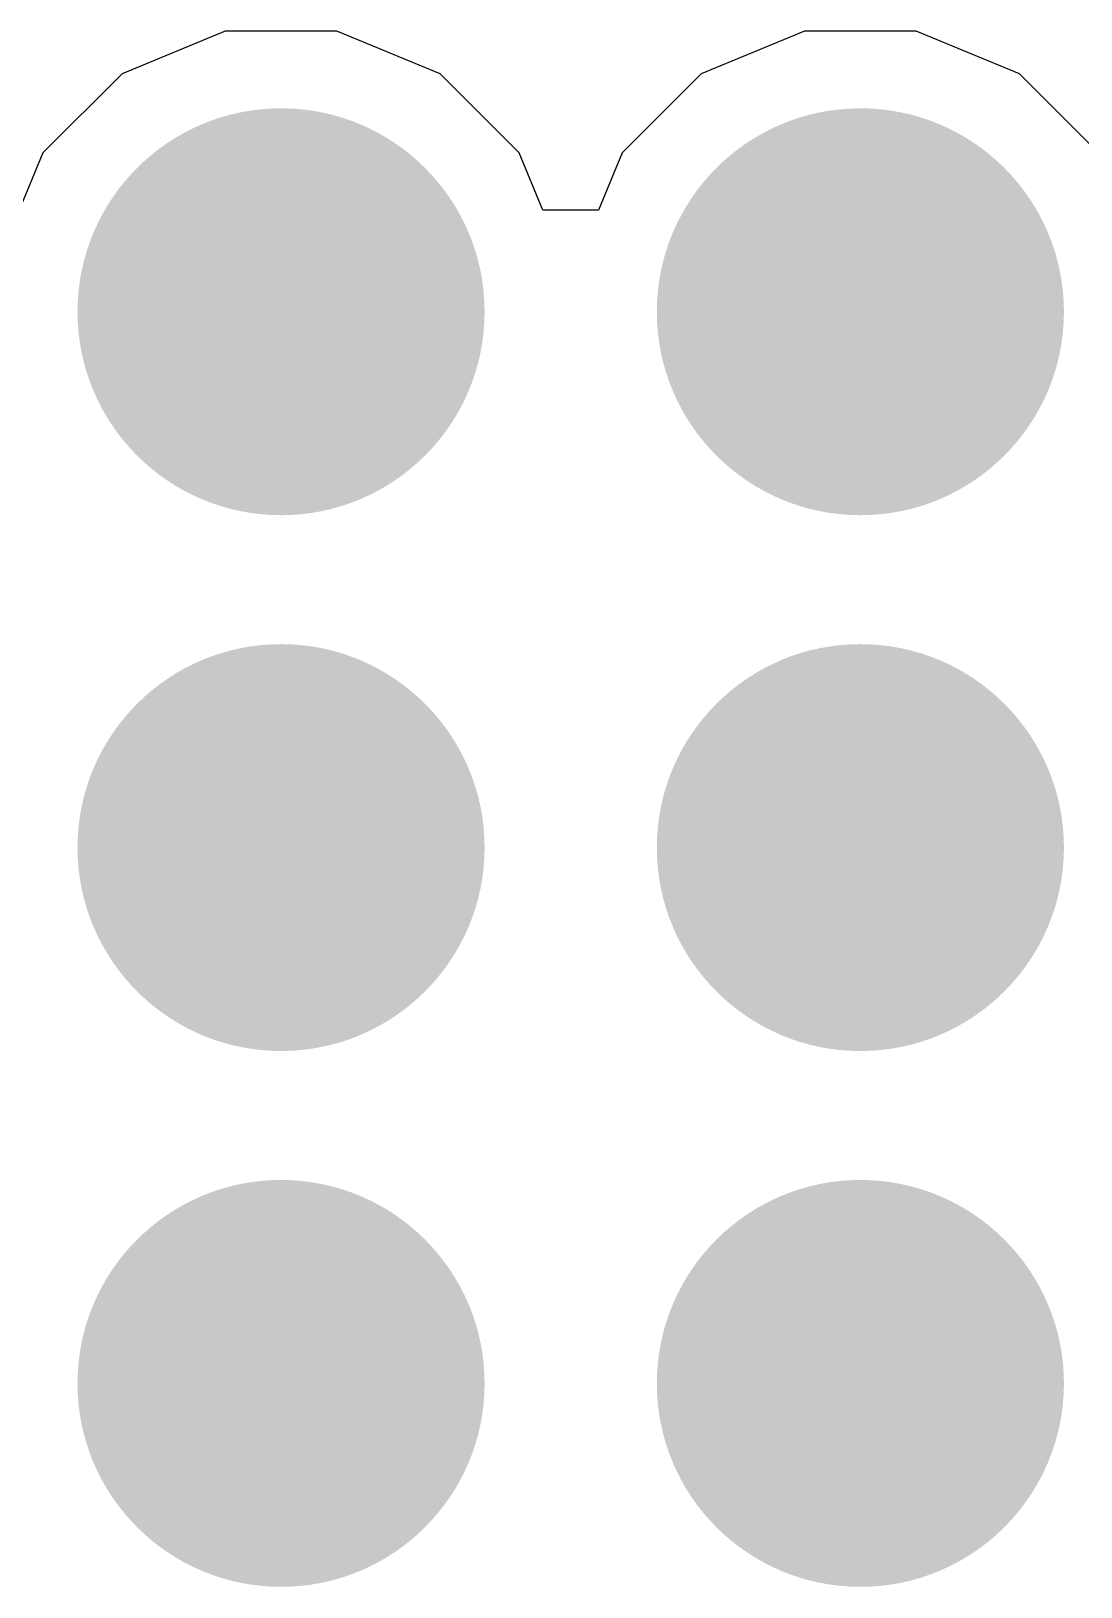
# Model space of a CAD drawing. Header units: inches. Extents: x -5 to 5328, y -4 to 5281.
# Drawn here: x 127.455 to 129.526, y 100.353 to 103.424 of the extents above; entities that cross this region are included whole.
import ezdxf

# ---------------------------------------------------------------- set-up
doc = ezdxf.new("R2010")
doc.units = ezdxf.units.IN
for name, color, linetype in [('Bottom Layer', 5, 'Continuous'), ('Bottom Solder', 6, 'Continuous'), ('Drill Drawing', 1, 'Continuous'), ('Layer 1', 16, 'Continuous'), ('Layer 2', 76, 'Continuous'), ('Top Layer', 1, 'Continuous'), ('Top Solder', 216, 'Continuous'), ('Via Holes', 16, 'Continuous')]:
    doc.layers.add(name, color=color, linetype=linetype)

msp = doc.modelspace()

# ---------------------------------------------------------------- hatches: boundary and pattern name
at = {"layer": 'Bottom Layer'}
h = msp.add_hatch(color=5, dxfattribs=at)
edge = h.paths.add_edge_path()
edge.add_arc((127.9482, 102.8697), 0.3, 0, 360)
h = msp.add_hatch(color=5, dxfattribs=at)
edge = h.paths.add_edge_path()
edge.add_arc((129.0912, 102.8697), 0.3, 0, 360)
h = msp.add_hatch(color=5, dxfattribs=at)
edge = h.paths.add_edge_path()
edge.add_arc((127.9482, 101.812), 0.3, 0, 360)
h = msp.add_hatch(color=5, dxfattribs=at)
edge = h.paths.add_edge_path()
edge.add_arc((129.0912, 101.812), 0.3, 0, 360)
h = msp.add_hatch(color=5, dxfattribs=at)
edge = h.paths.add_edge_path()
edge.add_arc((127.9482, 100.7543), 0.3, 0, 360)
h = msp.add_hatch(color=5, dxfattribs=at)
edge = h.paths.add_edge_path()
edge.add_arc((129.0912, 100.7543), 0.3, 0, 360)
at = {"layer": 'Bottom Solder'}
h = msp.add_hatch(color=6, dxfattribs=at)
edge = h.paths.add_edge_path()
edge.add_arc((127.9482, 102.8697), 0.4016, 0, 360)
h = msp.add_hatch(color=6, dxfattribs=at)
edge = h.paths.add_edge_path()
edge.add_arc((129.0912, 102.8697), 0.4016, 0, 360)
h = msp.add_hatch(color=6, dxfattribs=at)
edge = h.paths.add_edge_path()
edge.add_arc((127.9482, 101.812), 0.4016, 0, 360)
h = msp.add_hatch(color=6, dxfattribs=at)
edge = h.paths.add_edge_path()
edge.add_arc((129.0912, 101.812), 0.4016, 0, 360)
h = msp.add_hatch(color=6, dxfattribs=at)
edge = h.paths.add_edge_path()
edge.add_arc((127.9482, 100.7543), 0.4016, 0, 360)
h = msp.add_hatch(color=6, dxfattribs=at)
edge = h.paths.add_edge_path()
edge.add_arc((129.0912, 100.7543), 0.4016, 0, 360)
at = {"layer": 'Layer 1'}
h = msp.add_hatch(color=16, dxfattribs=at)
edge = h.paths.add_edge_path()
edge.add_arc((127.9482, 102.8697), 0.3, 0, 360)
h = msp.add_hatch(color=16, dxfattribs=at)
edge = h.paths.add_edge_path()
edge.add_arc((129.0912, 102.8697), 0.3, 0, 360)
h = msp.add_hatch(color=16, dxfattribs=at)
edge = h.paths.add_edge_path()
edge.add_arc((127.9482, 101.812), 0.3, 0, 360)
h = msp.add_hatch(color=16, dxfattribs=at)
edge = h.paths.add_edge_path()
edge.add_arc((129.0912, 101.812), 0.3, 0, 360)
h = msp.add_hatch(color=16, dxfattribs=at)
edge = h.paths.add_edge_path()
edge.add_arc((127.9482, 100.7543), 0.3, 0, 360)
h = msp.add_hatch(color=16, dxfattribs=at)
edge = h.paths.add_edge_path()
edge.add_arc((129.0912, 100.7543), 0.3, 0, 360)
at = {"layer": 'Layer 2'}
h = msp.add_hatch(color=76, dxfattribs=at)
edge = h.paths.add_edge_path()
edge.add_arc((127.9482, 102.8697), 0.3, 0, 360)
h = msp.add_hatch(color=76, dxfattribs=at)
edge = h.paths.add_edge_path()
edge.add_arc((129.0912, 102.8697), 0.3, 0, 360)
h = msp.add_hatch(color=76, dxfattribs=at)
edge = h.paths.add_edge_path()
edge.add_arc((127.9482, 101.812), 0.3, 0, 360)
h = msp.add_hatch(color=76, dxfattribs=at)
edge = h.paths.add_edge_path()
edge.add_arc((129.0912, 101.812), 0.3, 0, 360)
h = msp.add_hatch(color=76, dxfattribs=at)
edge = h.paths.add_edge_path()
edge.add_arc((127.9482, 100.7543), 0.3, 0, 360)
h = msp.add_hatch(color=76, dxfattribs=at)
edge = h.paths.add_edge_path()
edge.add_arc((129.0912, 100.7543), 0.3, 0, 360)
at = {"layer": 'Top Layer'}
h = msp.add_hatch(color=1, dxfattribs=at)
edge = h.paths.add_edge_path()
edge.add_arc((127.9482, 102.8697), 0.3, 0, 360)
h = msp.add_hatch(color=1, dxfattribs=at)
edge = h.paths.add_edge_path()
edge.add_arc((129.0912, 102.8697), 0.3, 0, 360)
h = msp.add_hatch(color=1, dxfattribs=at)
edge = h.paths.add_edge_path()
edge.add_arc((127.9482, 101.812), 0.3, 0, 360)
h = msp.add_hatch(color=1, dxfattribs=at)
edge = h.paths.add_edge_path()
edge.add_arc((129.0912, 101.812), 0.3, 0, 360)
h = msp.add_hatch(color=1, dxfattribs=at)
edge = h.paths.add_edge_path()
edge.add_arc((127.9482, 100.7543), 0.3, 0, 360)
h = msp.add_hatch(color=1, dxfattribs=at)
edge = h.paths.add_edge_path()
edge.add_arc((129.0912, 100.7543), 0.3, 0, 360)
at = {"layer": 'Top Solder'}
h = msp.add_hatch(color=216, dxfattribs=at)
edge = h.paths.add_edge_path()
edge.add_arc((127.9482, 102.8697), 0.4016, 0, 360)
h = msp.add_hatch(color=216, dxfattribs=at)
edge = h.paths.add_edge_path()
edge.add_arc((129.0912, 102.8697), 0.4016, 0, 360)
h = msp.add_hatch(color=216, dxfattribs=at)
edge = h.paths.add_edge_path()
edge.add_arc((127.9482, 101.812), 0.4016, 0, 360)
h = msp.add_hatch(color=216, dxfattribs=at)
edge = h.paths.add_edge_path()
edge.add_arc((129.0912, 101.812), 0.4016, 0, 360)
h = msp.add_hatch(color=216, dxfattribs=at)
edge = h.paths.add_edge_path()
edge.add_arc((127.9482, 100.7543), 0.4016, 0, 360)
h = msp.add_hatch(color=216, dxfattribs=at)
edge = h.paths.add_edge_path()
edge.add_arc((129.0912, 100.7543), 0.4016, 0, 360)
at = {"layer": 'Via Holes'}
h = msp.add_hatch(color=7, dxfattribs=at)
edge = h.paths.add_edge_path()
edge.add_arc((127.9482, 102.8697), 0.15, 0, 360)
h = msp.add_hatch(color=7, dxfattribs=at)
edge = h.paths.add_edge_path()
edge.add_arc((129.0912, 102.8697), 0.15, 0, 360)
h = msp.add_hatch(color=7, dxfattribs=at)
edge = h.paths.add_edge_path()
edge.add_arc((127.9482, 101.812), 0.15, 0, 360)
h = msp.add_hatch(color=7, dxfattribs=at)
edge = h.paths.add_edge_path()
edge.add_arc((129.0912, 101.812), 0.15, 0, 360)
h = msp.add_hatch(color=7, dxfattribs=at)
edge = h.paths.add_edge_path()
edge.add_arc((127.9482, 100.7543), 0.15, 0, 360)
h = msp.add_hatch(color=7, dxfattribs=at)
edge = h.paths.add_edge_path()
edge.add_arc((129.0912, 100.7543), 0.15, 0, 360)

# ---------------------------------------------------------------- linework, layer by layer
at = {"layer": 'Bottom Layer'}
for p, q in [((127.838, 103.4237), (127.6344, 103.3394)), ((128.0584, 103.4237), (127.838, 103.4237)), ((128.262, 103.3394), (128.0584, 103.4237)), ((128.981, 103.4237), (128.7774, 103.3394)), ((129.2014, 103.4237), (128.981, 103.4237)), ((129.405, 103.3394), (129.2014, 103.4237)), ((127.6344, 103.3394), (127.4785, 103.1835)), ((128.4178, 103.1835), (128.262, 103.3394)), ((128.7774, 103.3394), (128.6215, 103.1835)), ((129.5608, 103.1835), (129.405, 103.3394)), ((127.4785, 103.1835), (127.4317, 103.0704)), ((128.4647, 103.0704), (128.4178, 103.1835)), ((128.6215, 103.1835), (128.5747, 103.0704)), ((128.5747, 103.0704), (128.4647, 103.0704))]:
    msp.add_line(p, q, dxfattribs=at)
at = {"layer": 'Drill Drawing'}
for points in [[(127.8212, 102.9967, 0.0508, 0.0508, 0), (127.9482, 103.1237, 0.0508, 0.0508, 0)], [(127.9482, 103.1237, 0.0508, 0.0508, 0), (128.0752, 102.9967, 0.0508, 0.0508, 0)], [(128.9642, 102.9967, 0.0508, 0.0508, 0), (129.0912, 103.1237, 0.0508, 0.0508, 0)], [(129.0912, 103.1237, 0.0508, 0.0508, 0), (129.2182, 102.9967, 0.0508, 0.0508, 0)], [(127.872, 102.9459, 0.0508, 0.0508, 0), (127.9482, 103.0221, 0.0508, 0.0508, 0)], [(127.9482, 103.0221, 0.0508, 0.0508, 0), (128.0244, 102.9459, 0.0508, 0.0508, 0)], [(129.015, 102.9459, 0.0508, 0.0508, 0), (129.0912, 103.0221, 0.0508, 0.0508, 0)], [(129.0912, 103.0221, 0.0508, 0.0508, 0), (129.1674, 102.9459, 0.0508, 0.0508, 0)], [(127.6942, 102.9967, 0.0508, 0.0508, 0), (127.8212, 102.8697, 0.0508, 0.0508, 0)], [(127.6942, 102.9967, 0.0508, 0.0508, 0), (127.8212, 102.9967, 0.0508, 0.0508, 0)], [(128.0752, 102.9967, 0.0508, 0.0508, 0), (128.2022, 102.9967, 0.0508, 0.0508, 0)], [(128.0752, 102.8697, 0.0508, 0.0508, 0), (128.2022, 102.9967, 0.0508, 0.0508, 0)], [(128.8372, 102.9967, 0.0508, 0.0508, 0), (128.9642, 102.8697, 0.0508, 0.0508, 0)], [(128.8372, 102.9967, 0.0508, 0.0508, 0), (128.9642, 102.9967, 0.0508, 0.0508, 0)], [(129.2182, 102.9967, 0.0508, 0.0508, 0), (129.3452, 102.9967, 0.0508, 0.0508, 0)], [(129.2182, 102.8697, 0.0508, 0.0508, 0), (129.3452, 102.9967, 0.0508, 0.0508, 0)], [(127.7958, 102.9459, 0.0508, 0.0508, 0), (127.872, 102.8697, 0.0508, 0.0508, 0)], [(127.7958, 102.9459, 0.0508, 0.0508, 0), (127.872, 102.9459, 0.0508, 0.0508, 0)], [(128.0244, 102.9459, 0.0508, 0.0508, 0), (128.1006, 102.9459, 0.0508, 0.0508, 0)], [(128.0244, 102.8697, 0.0508, 0.0508, 0), (128.1006, 102.9459, 0.0508, 0.0508, 0)], [(128.9388, 102.9459, 0.0508, 0.0508, 0), (129.015, 102.8697, 0.0508, 0.0508, 0)], [(128.9388, 102.9459, 0.0508, 0.0508, 0), (129.015, 102.9459, 0.0508, 0.0508, 0)], [(129.1674, 102.9459, 0.0508, 0.0508, 0), (129.2436, 102.9459, 0.0508, 0.0508, 0)], [(129.1674, 102.8697, 0.0508, 0.0508, 0), (129.2436, 102.9459, 0.0508, 0.0508, 0)], [(127.6942, 102.7427, 0.0508, 0.0508, 0), (127.8212, 102.8697, 0.0508, 0.0508, 0)], [(127.7958, 102.7935, 0.0508, 0.0508, 0), (127.872, 102.8697, 0.0508, 0.0508, 0)], [(128.0244, 102.8697, 0.0508, 0.0508, 0), (128.1006, 102.7935, 0.0508, 0.0508, 0)], [(128.0752, 102.8697, 0.0508, 0.0508, 0), (128.2022, 102.7427, 0.0508, 0.0508, 0)], [(128.8372, 102.7427, 0.0508, 0.0508, 0), (128.9642, 102.8697, 0.0508, 0.0508, 0)], [(128.9388, 102.7935, 0.0508, 0.0508, 0), (129.015, 102.8697, 0.0508, 0.0508, 0)], [(129.1674, 102.8697, 0.0508, 0.0508, 0), (129.2436, 102.7935, 0.0508, 0.0508, 0)], [(129.2182, 102.8697, 0.0508, 0.0508, 0), (129.3452, 102.7427, 0.0508, 0.0508, 0)], [(127.7958, 102.7935, 0.0508, 0.0508, 0), (127.872, 102.7935, 0.0508, 0.0508, 0)], [(127.872, 102.7935, 0.0508, 0.0508, 0), (127.9482, 102.7173, 0.0508, 0.0508, 0)], [(127.9482, 102.7173, 0.0508, 0.0508, 0), (128.0244, 102.7935, 0.0508, 0.0508, 0)], [(128.0244, 102.7935, 0.0508, 0.0508, 0), (128.1006, 102.7935, 0.0508, 0.0508, 0)], [(128.9388, 102.7935, 0.0508, 0.0508, 0), (129.015, 102.7935, 0.0508, 0.0508, 0)], [(129.015, 102.7935, 0.0508, 0.0508, 0), (129.0912, 102.7173, 0.0508, 0.0508, 0)], [(129.0912, 102.7173, 0.0508, 0.0508, 0), (129.1674, 102.7935, 0.0508, 0.0508, 0)], [(129.1674, 102.7935, 0.0508, 0.0508, 0), (129.2436, 102.7935, 0.0508, 0.0508, 0)], [(127.6942, 102.7427, 0.0508, 0.0508, 0), (127.8212, 102.7427, 0.0508, 0.0508, 0)], [(127.8212, 102.7427, 0.0508, 0.0508, 0), (127.9482, 102.6157, 0.0508, 0.0508, 0)], [(127.9482, 102.6157, 0.0508, 0.0508, 0), (128.0752, 102.7427, 0.0508, 0.0508, 0)], [(128.0752, 102.7427, 0.0508, 0.0508, 0), (128.2022, 102.7427, 0.0508, 0.0508, 0)], [(128.8372, 102.7427, 0.0508, 0.0508, 0), (128.9642, 102.7427, 0.0508, 0.0508, 0)], [(128.9642, 102.7427, 0.0508, 0.0508, 0), (129.0912, 102.6157, 0.0508, 0.0508, 0)], [(129.0912, 102.6157, 0.0508, 0.0508, 0), (129.2182, 102.7427, 0.0508, 0.0508, 0)], [(129.2182, 102.7427, 0.0508, 0.0508, 0), (129.3452, 102.7427, 0.0508, 0.0508, 0)], [(127.8212, 101.939, 0.0508, 0.0508, 0), (127.9482, 102.066, 0.0508, 0.0508, 0)], [(127.9482, 102.066, 0.0508, 0.0508, 0), (128.0752, 101.939, 0.0508, 0.0508, 0)], [(128.9642, 101.939, 0.0508, 0.0508, 0), (129.0912, 102.066, 0.0508, 0.0508, 0)], [(129.0912, 102.066, 0.0508, 0.0508, 0), (129.2182, 101.939, 0.0508, 0.0508, 0)], [(127.6942, 101.939, 0.0508, 0.0508, 0), (127.8212, 101.812, 0.0508, 0.0508, 0)], [(127.6942, 101.939, 0.0508, 0.0508, 0), (127.8212, 101.939, 0.0508, 0.0508, 0)], [(127.872, 101.8882, 0.0508, 0.0508, 0), (127.9482, 101.9644, 0.0508, 0.0508, 0)], [(127.9482, 101.9644, 0.0508, 0.0508, 0), (128.0244, 101.8882, 0.0508, 0.0508, 0)], [(128.0752, 101.939, 0.0508, 0.0508, 0), (128.2022, 101.939, 0.0508, 0.0508, 0)], [(128.0752, 101.812, 0.0508, 0.0508, 0), (128.2022, 101.939, 0.0508, 0.0508, 0)], [(128.8372, 101.939, 0.0508, 0.0508, 0), (128.9642, 101.812, 0.0508, 0.0508, 0)], [(128.8372, 101.939, 0.0508, 0.0508, 0), (128.9642, 101.939, 0.0508, 0.0508, 0)], [(129.015, 101.8882, 0.0508, 0.0508, 0), (129.0912, 101.9644, 0.0508, 0.0508, 0)], [(129.0912, 101.9644, 0.0508, 0.0508, 0), (129.1674, 101.8882, 0.0508, 0.0508, 0)], [(129.2182, 101.939, 0.0508, 0.0508, 0), (129.3452, 101.939, 0.0508, 0.0508, 0)], [(129.2182, 101.812, 0.0508, 0.0508, 0), (129.3452, 101.939, 0.0508, 0.0508, 0)], [(127.7958, 101.8882, 0.0508, 0.0508, 0), (127.872, 101.812, 0.0508, 0.0508, 0)], [(127.7958, 101.8882, 0.0508, 0.0508, 0), (127.872, 101.8882, 0.0508, 0.0508, 0)], [(128.0244, 101.8882, 0.0508, 0.0508, 0), (128.1006, 101.8882, 0.0508, 0.0508, 0)], [(128.0244, 101.812, 0.0508, 0.0508, 0), (128.1006, 101.8882, 0.0508, 0.0508, 0)], [(128.9388, 101.8882, 0.0508, 0.0508, 0), (129.015, 101.812, 0.0508, 0.0508, 0)], [(128.9388, 101.8882, 0.0508, 0.0508, 0), (129.015, 101.8882, 0.0508, 0.0508, 0)], [(129.1674, 101.8882, 0.0508, 0.0508, 0), (129.2436, 101.8882, 0.0508, 0.0508, 0)], [(129.1674, 101.812, 0.0508, 0.0508, 0), (129.2436, 101.8882, 0.0508, 0.0508, 0)], [(127.6942, 101.685, 0.0508, 0.0508, 0), (127.8212, 101.812, 0.0508, 0.0508, 0)], [(127.7958, 101.7358, 0.0508, 0.0508, 0), (127.872, 101.812, 0.0508, 0.0508, 0)], [(128.0244, 101.812, 0.0508, 0.0508, 0), (128.1006, 101.7358, 0.0508, 0.0508, 0)], [(128.0752, 101.812, 0.0508, 0.0508, 0), (128.2022, 101.685, 0.0508, 0.0508, 0)], [(128.8372, 101.685, 0.0508, 0.0508, 0), (128.9642, 101.812, 0.0508, 0.0508, 0)], [(128.9388, 101.7358, 0.0508, 0.0508, 0), (129.015, 101.812, 0.0508, 0.0508, 0)], [(129.1674, 101.812, 0.0508, 0.0508, 0), (129.2436, 101.7358, 0.0508, 0.0508, 0)], [(129.2182, 101.812, 0.0508, 0.0508, 0), (129.3452, 101.685, 0.0508, 0.0508, 0)], [(127.7958, 101.7358, 0.0508, 0.0508, 0), (127.872, 101.7358, 0.0508, 0.0508, 0)], [(127.872, 101.7358, 0.0508, 0.0508, 0), (127.9482, 101.6596, 0.0508, 0.0508, 0)], [(127.9482, 101.6596, 0.0508, 0.0508, 0), (128.0244, 101.7358, 0.0508, 0.0508, 0)], [(128.0244, 101.7358, 0.0508, 0.0508, 0), (128.1006, 101.7358, 0.0508, 0.0508, 0)], [(128.9388, 101.7358, 0.0508, 0.0508, 0), (129.015, 101.7358, 0.0508, 0.0508, 0)], [(129.015, 101.7358, 0.0508, 0.0508, 0), (129.0912, 101.6596, 0.0508, 0.0508, 0)], [(129.0912, 101.6596, 0.0508, 0.0508, 0), (129.1674, 101.7358, 0.0508, 0.0508, 0)], [(129.1674, 101.7358, 0.0508, 0.0508, 0), (129.2436, 101.7358, 0.0508, 0.0508, 0)], [(127.6942, 101.685, 0.0508, 0.0508, 0), (127.8212, 101.685, 0.0508, 0.0508, 0)], [(127.8212, 101.685, 0.0508, 0.0508, 0), (127.9482, 101.558, 0.0508, 0.0508, 0)], [(127.9482, 101.558, 0.0508, 0.0508, 0), (128.0752, 101.685, 0.0508, 0.0508, 0)], [(128.0752, 101.685, 0.0508, 0.0508, 0), (128.2022, 101.685, 0.0508, 0.0508, 0)], [(128.8372, 101.685, 0.0508, 0.0508, 0), (128.9642, 101.685, 0.0508, 0.0508, 0)], [(128.9642, 101.685, 0.0508, 0.0508, 0), (129.0912, 101.558, 0.0508, 0.0508, 0)], [(129.0912, 101.558, 0.0508, 0.0508, 0), (129.2182, 101.685, 0.0508, 0.0508, 0)], [(129.2182, 101.685, 0.0508, 0.0508, 0), (129.3452, 101.685, 0.0508, 0.0508, 0)], [(127.8212, 100.8813, 0.0508, 0.0508, 0), (127.9482, 101.0083, 0.0508, 0.0508, 0)], [(127.9482, 101.0083, 0.0508, 0.0508, 0), (128.0752, 100.8813, 0.0508, 0.0508, 0)], [(128.9642, 100.8813, 0.0508, 0.0508, 0), (129.0912, 101.0083, 0.0508, 0.0508, 0)], [(129.0912, 101.0083, 0.0508, 0.0508, 0), (129.2182, 100.8813, 0.0508, 0.0508, 0)], [(127.872, 100.8305, 0.0508, 0.0508, 0), (127.9482, 100.9067, 0.0508, 0.0508, 0)], [(127.9482, 100.9067, 0.0508, 0.0508, 0), (128.0244, 100.8305, 0.0508, 0.0508, 0)], [(129.015, 100.8305, 0.0508, 0.0508, 0), (129.0912, 100.9067, 0.0508, 0.0508, 0)], [(129.0912, 100.9067, 0.0508, 0.0508, 0), (129.1674, 100.8305, 0.0508, 0.0508, 0)], [(127.6942, 100.8813, 0.0508, 0.0508, 0), (127.8212, 100.7543, 0.0508, 0.0508, 0)], [(127.6942, 100.8813, 0.0508, 0.0508, 0), (127.8212, 100.8813, 0.0508, 0.0508, 0)], [(128.0752, 100.8813, 0.0508, 0.0508, 0), (128.2022, 100.8813, 0.0508, 0.0508, 0)], [(128.0752, 100.7543, 0.0508, 0.0508, 0), (128.2022, 100.8813, 0.0508, 0.0508, 0)], [(128.8372, 100.8813, 0.0508, 0.0508, 0), (128.9642, 100.7543, 0.0508, 0.0508, 0)], [(128.8372, 100.8813, 0.0508, 0.0508, 0), (128.9642, 100.8813, 0.0508, 0.0508, 0)], [(129.2182, 100.8813, 0.0508, 0.0508, 0), (129.3452, 100.8813, 0.0508, 0.0508, 0)], [(129.2182, 100.7543, 0.0508, 0.0508, 0), (129.3452, 100.8813, 0.0508, 0.0508, 0)], [(127.7958, 100.8305, 0.0508, 0.0508, 0), (127.872, 100.7543, 0.0508, 0.0508, 0)], [(127.7958, 100.8305, 0.0508, 0.0508, 0), (127.872, 100.8305, 0.0508, 0.0508, 0)], [(128.0244, 100.8305, 0.0508, 0.0508, 0), (128.1006, 100.8305, 0.0508, 0.0508, 0)], [(128.0244, 100.7543, 0.0508, 0.0508, 0), (128.1006, 100.8305, 0.0508, 0.0508, 0)], [(128.9388, 100.8305, 0.0508, 0.0508, 0), (129.015, 100.7543, 0.0508, 0.0508, 0)], [(128.9388, 100.8305, 0.0508, 0.0508, 0), (129.015, 100.8305, 0.0508, 0.0508, 0)], [(129.1674, 100.8305, 0.0508, 0.0508, 0), (129.2436, 100.8305, 0.0508, 0.0508, 0)], [(129.1674, 100.7543, 0.0508, 0.0508, 0), (129.2436, 100.8305, 0.0508, 0.0508, 0)], [(127.6942, 100.6273, 0.0508, 0.0508, 0), (127.8212, 100.7543, 0.0508, 0.0508, 0)], [(127.7958, 100.6781, 0.0508, 0.0508, 0), (127.872, 100.7543, 0.0508, 0.0508, 0)], [(128.0244, 100.7543, 0.0508, 0.0508, 0), (128.1006, 100.6781, 0.0508, 0.0508, 0)], [(128.0752, 100.7543, 0.0508, 0.0508, 0), (128.2022, 100.6273, 0.0508, 0.0508, 0)], [(128.8372, 100.6273, 0.0508, 0.0508, 0), (128.9642, 100.7543, 0.0508, 0.0508, 0)], [(128.9388, 100.6781, 0.0508, 0.0508, 0), (129.015, 100.7543, 0.0508, 0.0508, 0)], [(129.1674, 100.7543, 0.0508, 0.0508, 0), (129.2436, 100.6781, 0.0508, 0.0508, 0)], [(129.2182, 100.7543, 0.0508, 0.0508, 0), (129.3452, 100.6273, 0.0508, 0.0508, 0)], [(127.7958, 100.6781, 0.0508, 0.0508, 0), (127.872, 100.6781, 0.0508, 0.0508, 0)], [(127.872, 100.6781, 0.0508, 0.0508, 0), (127.9482, 100.6019, 0.0508, 0.0508, 0)], [(127.9482, 100.6019, 0.0508, 0.0508, 0), (128.0244, 100.6781, 0.0508, 0.0508, 0)], [(128.0244, 100.6781, 0.0508, 0.0508, 0), (128.1006, 100.6781, 0.0508, 0.0508, 0)], [(128.9388, 100.6781, 0.0508, 0.0508, 0), (129.015, 100.6781, 0.0508, 0.0508, 0)], [(129.015, 100.6781, 0.0508, 0.0508, 0), (129.0912, 100.6019, 0.0508, 0.0508, 0)], [(129.0912, 100.6019, 0.0508, 0.0508, 0), (129.1674, 100.6781, 0.0508, 0.0508, 0)], [(129.1674, 100.6781, 0.0508, 0.0508, 0), (129.2436, 100.6781, 0.0508, 0.0508, 0)], [(127.6942, 100.6273, 0.0508, 0.0508, 0), (127.8212, 100.6273, 0.0508, 0.0508, 0)], [(127.8212, 100.6273, 0.0508, 0.0508, 0), (127.9482, 100.5003, 0.0508, 0.0508, 0)], [(127.9482, 100.5003, 0.0508, 0.0508, 0), (128.0752, 100.6273, 0.0508, 0.0508, 0)], [(128.0752, 100.6273, 0.0508, 0.0508, 0), (128.2022, 100.6273, 0.0508, 0.0508, 0)], [(128.8372, 100.6273, 0.0508, 0.0508, 0), (128.9642, 100.6273, 0.0508, 0.0508, 0)], [(128.9642, 100.6273, 0.0508, 0.0508, 0), (129.0912, 100.5003, 0.0508, 0.0508, 0)], [(129.0912, 100.5003, 0.0508, 0.0508, 0), (129.2182, 100.6273, 0.0508, 0.0508, 0)], [(129.2182, 100.6273, 0.0508, 0.0508, 0), (129.3452, 100.6273, 0.0508, 0.0508, 0)]]:
    msp.add_lwpolyline(points, format="xyseb", dxfattribs=at)
for points in [[(127.9355, 103.1237, 0.0254, 0.0254, 1), (127.9609, 103.1237, 0.0254, 0.0254, 1)], [(127.9355, 103.1237, 0.0254, 0.0254, 1), (127.9609, 103.1237, 0.0254, 0.0254, 1)], [(129.0785, 103.1237, 0.0254, 0.0254, 1), (129.1039, 103.1237, 0.0254, 0.0254, 1)], [(129.0785, 103.1237, 0.0254, 0.0254, 1), (129.1039, 103.1237, 0.0254, 0.0254, 1)], [(127.9355, 103.0221, 0.0254, 0.0254, 1), (127.9609, 103.0221, 0.0254, 0.0254, 1)], [(127.9355, 103.0221, 0.0254, 0.0254, 1), (127.9609, 103.0221, 0.0254, 0.0254, 1)], [(129.0785, 103.0221, 0.0254, 0.0254, 1), (129.1039, 103.0221, 0.0254, 0.0254, 1)], [(129.0785, 103.0221, 0.0254, 0.0254, 1), (129.1039, 103.0221, 0.0254, 0.0254, 1)], [(127.6815, 102.9967, 0.0254, 0.0254, 1), (127.7069, 102.9967, 0.0254, 0.0254, 1)], [(127.6815, 102.9967, 0.0254, 0.0254, 1), (127.7069, 102.9967, 0.0254, 0.0254, 1)], [(127.8085, 102.9967, 0.0254, 0.0254, 1), (127.8339, 102.9967, 0.0254, 0.0254, 1)], [(127.8085, 102.9967, 0.0254, 0.0254, 1), (127.8339, 102.9967, 0.0254, 0.0254, 1)], [(128.0625, 102.9967, 0.0254, 0.0254, 1), (128.0879, 102.9967, 0.0254, 0.0254, 1)], [(128.0625, 102.9967, 0.0254, 0.0254, 1), (128.0879, 102.9967, 0.0254, 0.0254, 1)], [(128.1895, 102.9967, 0.0254, 0.0254, 1), (128.2149, 102.9967, 0.0254, 0.0254, 1)], [(128.1895, 102.9967, 0.0254, 0.0254, 1), (128.2149, 102.9967, 0.0254, 0.0254, 1)], [(128.8245, 102.9967, 0.0254, 0.0254, 1), (128.8499, 102.9967, 0.0254, 0.0254, 1)], [(128.8245, 102.9967, 0.0254, 0.0254, 1), (128.8499, 102.9967, 0.0254, 0.0254, 1)], [(128.9515, 102.9967, 0.0254, 0.0254, 1), (128.9769, 102.9967, 0.0254, 0.0254, 1)], [(128.9515, 102.9967, 0.0254, 0.0254, 1), (128.9769, 102.9967, 0.0254, 0.0254, 1)], [(129.2055, 102.9967, 0.0254, 0.0254, 1), (129.2309, 102.9967, 0.0254, 0.0254, 1)], [(129.2055, 102.9967, 0.0254, 0.0254, 1), (129.2309, 102.9967, 0.0254, 0.0254, 1)], [(129.3325, 102.9967, 0.0254, 0.0254, 1), (129.3579, 102.9967, 0.0254, 0.0254, 1)], [(129.3325, 102.9967, 0.0254, 0.0254, 1), (129.3579, 102.9967, 0.0254, 0.0254, 1)], [(127.7831, 102.9459, 0.0254, 0.0254, 1), (127.8085, 102.9459, 0.0254, 0.0254, 1)], [(127.7831, 102.9459, 0.0254, 0.0254, 1), (127.8085, 102.9459, 0.0254, 0.0254, 1)], [(127.8593, 102.9459, 0.0254, 0.0254, 1), (127.8847, 102.9459, 0.0254, 0.0254, 1)], [(127.8593, 102.9459, 0.0254, 0.0254, 1), (127.8847, 102.9459, 0.0254, 0.0254, 1)], [(128.0117, 102.9459, 0.0254, 0.0254, 1), (128.0371, 102.9459, 0.0254, 0.0254, 1)], [(128.0117, 102.9459, 0.0254, 0.0254, 1), (128.0371, 102.9459, 0.0254, 0.0254, 1)], [(128.0879, 102.9459, 0.0254, 0.0254, 1), (128.1133, 102.9459, 0.0254, 0.0254, 1)], [(128.0879, 102.9459, 0.0254, 0.0254, 1), (128.1133, 102.9459, 0.0254, 0.0254, 1)], [(128.9261, 102.9459, 0.0254, 0.0254, 1), (128.9515, 102.9459, 0.0254, 0.0254, 1)], [(128.9261, 102.9459, 0.0254, 0.0254, 1), (128.9515, 102.9459, 0.0254, 0.0254, 1)], [(129.0023, 102.9459, 0.0254, 0.0254, 1), (129.0277, 102.9459, 0.0254, 0.0254, 1)], [(129.0023, 102.9459, 0.0254, 0.0254, 1), (129.0277, 102.9459, 0.0254, 0.0254, 1)], [(129.1547, 102.9459, 0.0254, 0.0254, 1), (129.1801, 102.9459, 0.0254, 0.0254, 1)], [(129.1547, 102.9459, 0.0254, 0.0254, 1), (129.1801, 102.9459, 0.0254, 0.0254, 1)], [(129.2309, 102.9459, 0.0254, 0.0254, 1), (129.2563, 102.9459, 0.0254, 0.0254, 1)], [(129.2309, 102.9459, 0.0254, 0.0254, 1), (129.2563, 102.9459, 0.0254, 0.0254, 1)], [(127.8085, 102.8697, 0.0254, 0.0254, 1), (127.8339, 102.8697, 0.0254, 0.0254, 1)], [(127.8085, 102.8697, 0.0254, 0.0254, 1), (127.8339, 102.8697, 0.0254, 0.0254, 1)], [(127.8593, 102.8697, 0.0254, 0.0254, 1), (127.8847, 102.8697, 0.0254, 0.0254, 1)], [(127.8593, 102.8697, 0.0254, 0.0254, 1), (127.8847, 102.8697, 0.0254, 0.0254, 1)], [(128.0117, 102.8697, 0.0254, 0.0254, 1), (128.0371, 102.8697, 0.0254, 0.0254, 1)], [(128.0117, 102.8697, 0.0254, 0.0254, 1), (128.0371, 102.8697, 0.0254, 0.0254, 1)], [(128.0625, 102.8697, 0.0254, 0.0254, 1), (128.0879, 102.8697, 0.0254, 0.0254, 1)], [(128.0625, 102.8697, 0.0254, 0.0254, 1), (128.0879, 102.8697, 0.0254, 0.0254, 1)], [(128.9515, 102.8697, 0.0254, 0.0254, 1), (128.9769, 102.8697, 0.0254, 0.0254, 1)], [(128.9515, 102.8697, 0.0254, 0.0254, 1), (128.9769, 102.8697, 0.0254, 0.0254, 1)], [(129.0023, 102.8697, 0.0254, 0.0254, 1), (129.0277, 102.8697, 0.0254, 0.0254, 1)], [(129.0023, 102.8697, 0.0254, 0.0254, 1), (129.0277, 102.8697, 0.0254, 0.0254, 1)], [(129.1547, 102.8697, 0.0254, 0.0254, 1), (129.1801, 102.8697, 0.0254, 0.0254, 1)], [(129.1547, 102.8697, 0.0254, 0.0254, 1), (129.1801, 102.8697, 0.0254, 0.0254, 1)], [(129.2055, 102.8697, 0.0254, 0.0254, 1), (129.2309, 102.8697, 0.0254, 0.0254, 1)], [(129.2055, 102.8697, 0.0254, 0.0254, 1), (129.2309, 102.8697, 0.0254, 0.0254, 1)], [(127.7831, 102.7935, 0.0254, 0.0254, 1), (127.8085, 102.7935, 0.0254, 0.0254, 1)], [(127.7831, 102.7935, 0.0254, 0.0254, 1), (127.8085, 102.7935, 0.0254, 0.0254, 1)], [(127.8593, 102.7935, 0.0254, 0.0254, 1), (127.8847, 102.7935, 0.0254, 0.0254, 1)], [(127.8593, 102.7935, 0.0254, 0.0254, 1), (127.8847, 102.7935, 0.0254, 0.0254, 1)], [(128.0117, 102.7935, 0.0254, 0.0254, 1), (128.0371, 102.7935, 0.0254, 0.0254, 1)], [(128.0117, 102.7935, 0.0254, 0.0254, 1), (128.0371, 102.7935, 0.0254, 0.0254, 1)], [(128.0879, 102.7935, 0.0254, 0.0254, 1), (128.1133, 102.7935, 0.0254, 0.0254, 1)], [(128.0879, 102.7935, 0.0254, 0.0254, 1), (128.1133, 102.7935, 0.0254, 0.0254, 1)], [(128.9261, 102.7935, 0.0254, 0.0254, 1), (128.9515, 102.7935, 0.0254, 0.0254, 1)], [(128.9261, 102.7935, 0.0254, 0.0254, 1), (128.9515, 102.7935, 0.0254, 0.0254, 1)], [(129.0023, 102.7935, 0.0254, 0.0254, 1), (129.0277, 102.7935, 0.0254, 0.0254, 1)], [(129.0023, 102.7935, 0.0254, 0.0254, 1), (129.0277, 102.7935, 0.0254, 0.0254, 1)], [(129.1547, 102.7935, 0.0254, 0.0254, 1), (129.1801, 102.7935, 0.0254, 0.0254, 1)], [(129.1547, 102.7935, 0.0254, 0.0254, 1), (129.1801, 102.7935, 0.0254, 0.0254, 1)], [(129.2309, 102.7935, 0.0254, 0.0254, 1), (129.2563, 102.7935, 0.0254, 0.0254, 1)], [(129.2309, 102.7935, 0.0254, 0.0254, 1), (129.2563, 102.7935, 0.0254, 0.0254, 1)], [(127.6815, 102.7427, 0.0254, 0.0254, 1), (127.7069, 102.7427, 0.0254, 0.0254, 1)], [(127.6815, 102.7427, 0.0254, 0.0254, 1), (127.7069, 102.7427, 0.0254, 0.0254, 1)], [(127.8085, 102.7427, 0.0254, 0.0254, 1), (127.8339, 102.7427, 0.0254, 0.0254, 1)], [(127.8085, 102.7427, 0.0254, 0.0254, 1), (127.8339, 102.7427, 0.0254, 0.0254, 1)], [(128.0625, 102.7427, 0.0254, 0.0254, 1), (128.0879, 102.7427, 0.0254, 0.0254, 1)], [(128.0625, 102.7427, 0.0254, 0.0254, 1), (128.0879, 102.7427, 0.0254, 0.0254, 1)], [(128.1895, 102.7427, 0.0254, 0.0254, 1), (128.2149, 102.7427, 0.0254, 0.0254, 1)], [(128.1895, 102.7427, 0.0254, 0.0254, 1), (128.2149, 102.7427, 0.0254, 0.0254, 1)], [(128.8245, 102.7427, 0.0254, 0.0254, 1), (128.8499, 102.7427, 0.0254, 0.0254, 1)], [(128.8245, 102.7427, 0.0254, 0.0254, 1), (128.8499, 102.7427, 0.0254, 0.0254, 1)], [(128.9515, 102.7427, 0.0254, 0.0254, 1), (128.9769, 102.7427, 0.0254, 0.0254, 1)], [(128.9515, 102.7427, 0.0254, 0.0254, 1), (128.9769, 102.7427, 0.0254, 0.0254, 1)], [(129.2055, 102.7427, 0.0254, 0.0254, 1), (129.2309, 102.7427, 0.0254, 0.0254, 1)], [(129.2055, 102.7427, 0.0254, 0.0254, 1), (129.2309, 102.7427, 0.0254, 0.0254, 1)], [(129.3325, 102.7427, 0.0254, 0.0254, 1), (129.3579, 102.7427, 0.0254, 0.0254, 1)], [(129.3325, 102.7427, 0.0254, 0.0254, 1), (129.3579, 102.7427, 0.0254, 0.0254, 1)], [(127.9355, 102.7173, 0.0254, 0.0254, 1), (127.9609, 102.7173, 0.0254, 0.0254, 1)], [(127.9355, 102.7173, 0.0254, 0.0254, 1), (127.9609, 102.7173, 0.0254, 0.0254, 1)], [(129.0785, 102.7173, 0.0254, 0.0254, 1), (129.1039, 102.7173, 0.0254, 0.0254, 1)], [(129.0785, 102.7173, 0.0254, 0.0254, 1), (129.1039, 102.7173, 0.0254, 0.0254, 1)], [(127.9355, 102.6157, 0.0254, 0.0254, 1), (127.9609, 102.6157, 0.0254, 0.0254, 1)], [(127.9355, 102.6157, 0.0254, 0.0254, 1), (127.9609, 102.6157, 0.0254, 0.0254, 1)], [(129.0785, 102.6157, 0.0254, 0.0254, 1), (129.1039, 102.6157, 0.0254, 0.0254, 1)], [(129.0785, 102.6157, 0.0254, 0.0254, 1), (129.1039, 102.6157, 0.0254, 0.0254, 1)], [(127.9355, 102.066, 0.0254, 0.0254, 1), (127.9609, 102.066, 0.0254, 0.0254, 1)], [(127.9355, 102.066, 0.0254, 0.0254, 1), (127.9609, 102.066, 0.0254, 0.0254, 1)], [(129.0785, 102.066, 0.0254, 0.0254, 1), (129.1039, 102.066, 0.0254, 0.0254, 1)], [(129.0785, 102.066, 0.0254, 0.0254, 1), (129.1039, 102.066, 0.0254, 0.0254, 1)], [(127.6815, 101.939, 0.0254, 0.0254, 1), (127.7069, 101.939, 0.0254, 0.0254, 1)], [(127.6815, 101.939, 0.0254, 0.0254, 1), (127.7069, 101.939, 0.0254, 0.0254, 1)], [(127.8085, 101.939, 0.0254, 0.0254, 1), (127.8339, 101.939, 0.0254, 0.0254, 1)], [(127.8085, 101.939, 0.0254, 0.0254, 1), (127.8339, 101.939, 0.0254, 0.0254, 1)], [(127.9355, 101.9644, 0.0254, 0.0254, 1), (127.9609, 101.9644, 0.0254, 0.0254, 1)], [(127.9355, 101.9644, 0.0254, 0.0254, 1), (127.9609, 101.9644, 0.0254, 0.0254, 1)], [(128.0625, 101.939, 0.0254, 0.0254, 1), (128.0879, 101.939, 0.0254, 0.0254, 1)], [(128.0625, 101.939, 0.0254, 0.0254, 1), (128.0879, 101.939, 0.0254, 0.0254, 1)], [(128.1895, 101.939, 0.0254, 0.0254, 1), (128.2149, 101.939, 0.0254, 0.0254, 1)], [(128.1895, 101.939, 0.0254, 0.0254, 1), (128.2149, 101.939, 0.0254, 0.0254, 1)], [(128.8245, 101.939, 0.0254, 0.0254, 1), (128.8499, 101.939, 0.0254, 0.0254, 1)], [(128.8245, 101.939, 0.0254, 0.0254, 1), (128.8499, 101.939, 0.0254, 0.0254, 1)], [(128.9515, 101.939, 0.0254, 0.0254, 1), (128.9769, 101.939, 0.0254, 0.0254, 1)], [(128.9515, 101.939, 0.0254, 0.0254, 1), (128.9769, 101.939, 0.0254, 0.0254, 1)], [(129.0785, 101.9644, 0.0254, 0.0254, 1), (129.1039, 101.9644, 0.0254, 0.0254, 1)], [(129.0785, 101.9644, 0.0254, 0.0254, 1), (129.1039, 101.9644, 0.0254, 0.0254, 1)], [(129.2055, 101.939, 0.0254, 0.0254, 1), (129.2309, 101.939, 0.0254, 0.0254, 1)], [(129.2055, 101.939, 0.0254, 0.0254, 1), (129.2309, 101.939, 0.0254, 0.0254, 1)], [(129.3325, 101.939, 0.0254, 0.0254, 1), (129.3579, 101.939, 0.0254, 0.0254, 1)], [(129.3325, 101.939, 0.0254, 0.0254, 1), (129.3579, 101.939, 0.0254, 0.0254, 1)], [(127.7831, 101.8882, 0.0254, 0.0254, 1), (127.8085, 101.8882, 0.0254, 0.0254, 1)], [(127.7831, 101.8882, 0.0254, 0.0254, 1), (127.8085, 101.8882, 0.0254, 0.0254, 1)], [(127.8593, 101.8882, 0.0254, 0.0254, 1), (127.8847, 101.8882, 0.0254, 0.0254, 1)], [(127.8593, 101.8882, 0.0254, 0.0254, 1), (127.8847, 101.8882, 0.0254, 0.0254, 1)], [(128.0117, 101.8882, 0.0254, 0.0254, 1), (128.0371, 101.8882, 0.0254, 0.0254, 1)], [(128.0117, 101.8882, 0.0254, 0.0254, 1), (128.0371, 101.8882, 0.0254, 0.0254, 1)], [(128.0879, 101.8882, 0.0254, 0.0254, 1), (128.1133, 101.8882, 0.0254, 0.0254, 1)], [(128.0879, 101.8882, 0.0254, 0.0254, 1), (128.1133, 101.8882, 0.0254, 0.0254, 1)], [(128.9261, 101.8882, 0.0254, 0.0254, 1), (128.9515, 101.8882, 0.0254, 0.0254, 1)], [(128.9261, 101.8882, 0.0254, 0.0254, 1), (128.9515, 101.8882, 0.0254, 0.0254, 1)], [(129.0023, 101.8882, 0.0254, 0.0254, 1), (129.0277, 101.8882, 0.0254, 0.0254, 1)], [(129.0023, 101.8882, 0.0254, 0.0254, 1), (129.0277, 101.8882, 0.0254, 0.0254, 1)], [(129.1547, 101.8882, 0.0254, 0.0254, 1), (129.1801, 101.8882, 0.0254, 0.0254, 1)], [(129.1547, 101.8882, 0.0254, 0.0254, 1), (129.1801, 101.8882, 0.0254, 0.0254, 1)], [(129.2309, 101.8882, 0.0254, 0.0254, 1), (129.2563, 101.8882, 0.0254, 0.0254, 1)], [(129.2309, 101.8882, 0.0254, 0.0254, 1), (129.2563, 101.8882, 0.0254, 0.0254, 1)], [(127.8085, 101.812, 0.0254, 0.0254, 1), (127.8339, 101.812, 0.0254, 0.0254, 1)], [(127.8085, 101.812, 0.0254, 0.0254, 1), (127.8339, 101.812, 0.0254, 0.0254, 1)], [(127.8593, 101.812, 0.0254, 0.0254, 1), (127.8847, 101.812, 0.0254, 0.0254, 1)], [(127.8593, 101.812, 0.0254, 0.0254, 1), (127.8847, 101.812, 0.0254, 0.0254, 1)], [(128.0117, 101.812, 0.0254, 0.0254, 1), (128.0371, 101.812, 0.0254, 0.0254, 1)], [(128.0117, 101.812, 0.0254, 0.0254, 1), (128.0371, 101.812, 0.0254, 0.0254, 1)], [(128.0625, 101.812, 0.0254, 0.0254, 1), (128.0879, 101.812, 0.0254, 0.0254, 1)], [(128.0625, 101.812, 0.0254, 0.0254, 1), (128.0879, 101.812, 0.0254, 0.0254, 1)], [(128.9515, 101.812, 0.0254, 0.0254, 1), (128.9769, 101.812, 0.0254, 0.0254, 1)], [(128.9515, 101.812, 0.0254, 0.0254, 1), (128.9769, 101.812, 0.0254, 0.0254, 1)], [(129.0023, 101.812, 0.0254, 0.0254, 1), (129.0277, 101.812, 0.0254, 0.0254, 1)], [(129.0023, 101.812, 0.0254, 0.0254, 1), (129.0277, 101.812, 0.0254, 0.0254, 1)], [(129.1547, 101.812, 0.0254, 0.0254, 1), (129.1801, 101.812, 0.0254, 0.0254, 1)], [(129.1547, 101.812, 0.0254, 0.0254, 1), (129.1801, 101.812, 0.0254, 0.0254, 1)], [(129.2055, 101.812, 0.0254, 0.0254, 1), (129.2309, 101.812, 0.0254, 0.0254, 1)], [(129.2055, 101.812, 0.0254, 0.0254, 1), (129.2309, 101.812, 0.0254, 0.0254, 1)], [(127.7831, 101.7358, 0.0254, 0.0254, 1), (127.8085, 101.7358, 0.0254, 0.0254, 1)], [(127.7831, 101.7358, 0.0254, 0.0254, 1), (127.8085, 101.7358, 0.0254, 0.0254, 1)], [(127.8593, 101.7358, 0.0254, 0.0254, 1), (127.8847, 101.7358, 0.0254, 0.0254, 1)], [(127.8593, 101.7358, 0.0254, 0.0254, 1), (127.8847, 101.7358, 0.0254, 0.0254, 1)], [(128.0117, 101.7358, 0.0254, 0.0254, 1), (128.0371, 101.7358, 0.0254, 0.0254, 1)], [(128.0117, 101.7358, 0.0254, 0.0254, 1), (128.0371, 101.7358, 0.0254, 0.0254, 1)], [(128.0879, 101.7358, 0.0254, 0.0254, 1), (128.1133, 101.7358, 0.0254, 0.0254, 1)], [(128.0879, 101.7358, 0.0254, 0.0254, 1), (128.1133, 101.7358, 0.0254, 0.0254, 1)], [(128.9261, 101.7358, 0.0254, 0.0254, 1), (128.9515, 101.7358, 0.0254, 0.0254, 1)], [(128.9261, 101.7358, 0.0254, 0.0254, 1), (128.9515, 101.7358, 0.0254, 0.0254, 1)], [(129.0023, 101.7358, 0.0254, 0.0254, 1), (129.0277, 101.7358, 0.0254, 0.0254, 1)], [(129.0023, 101.7358, 0.0254, 0.0254, 1), (129.0277, 101.7358, 0.0254, 0.0254, 1)], [(129.1547, 101.7358, 0.0254, 0.0254, 1), (129.1801, 101.7358, 0.0254, 0.0254, 1)], [(129.1547, 101.7358, 0.0254, 0.0254, 1), (129.1801, 101.7358, 0.0254, 0.0254, 1)], [(129.2309, 101.7358, 0.0254, 0.0254, 1), (129.2563, 101.7358, 0.0254, 0.0254, 1)], [(129.2309, 101.7358, 0.0254, 0.0254, 1), (129.2563, 101.7358, 0.0254, 0.0254, 1)], [(127.6815, 101.685, 0.0254, 0.0254, 1), (127.7069, 101.685, 0.0254, 0.0254, 1)], [(127.6815, 101.685, 0.0254, 0.0254, 1), (127.7069, 101.685, 0.0254, 0.0254, 1)], [(127.8085, 101.685, 0.0254, 0.0254, 1), (127.8339, 101.685, 0.0254, 0.0254, 1)], [(127.8085, 101.685, 0.0254, 0.0254, 1), (127.8339, 101.685, 0.0254, 0.0254, 1)], [(127.9355, 101.6596, 0.0254, 0.0254, 1), (127.9609, 101.6596, 0.0254, 0.0254, 1)], [(127.9355, 101.6596, 0.0254, 0.0254, 1), (127.9609, 101.6596, 0.0254, 0.0254, 1)], [(128.0625, 101.685, 0.0254, 0.0254, 1), (128.0879, 101.685, 0.0254, 0.0254, 1)], [(128.0625, 101.685, 0.0254, 0.0254, 1), (128.0879, 101.685, 0.0254, 0.0254, 1)], [(128.1895, 101.685, 0.0254, 0.0254, 1), (128.2149, 101.685, 0.0254, 0.0254, 1)], [(128.1895, 101.685, 0.0254, 0.0254, 1), (128.2149, 101.685, 0.0254, 0.0254, 1)], [(128.8245, 101.685, 0.0254, 0.0254, 1), (128.8499, 101.685, 0.0254, 0.0254, 1)], [(128.8245, 101.685, 0.0254, 0.0254, 1), (128.8499, 101.685, 0.0254, 0.0254, 1)], [(128.9515, 101.685, 0.0254, 0.0254, 1), (128.9769, 101.685, 0.0254, 0.0254, 1)], [(128.9515, 101.685, 0.0254, 0.0254, 1), (128.9769, 101.685, 0.0254, 0.0254, 1)], [(129.0785, 101.6596, 0.0254, 0.0254, 1), (129.1039, 101.6596, 0.0254, 0.0254, 1)], [(129.0785, 101.6596, 0.0254, 0.0254, 1), (129.1039, 101.6596, 0.0254, 0.0254, 1)], [(129.2055, 101.685, 0.0254, 0.0254, 1), (129.2309, 101.685, 0.0254, 0.0254, 1)], [(129.2055, 101.685, 0.0254, 0.0254, 1), (129.2309, 101.685, 0.0254, 0.0254, 1)], [(129.3325, 101.685, 0.0254, 0.0254, 1), (129.3579, 101.685, 0.0254, 0.0254, 1)], [(129.3325, 101.685, 0.0254, 0.0254, 1), (129.3579, 101.685, 0.0254, 0.0254, 1)], [(127.9355, 101.558, 0.0254, 0.0254, 1), (127.9609, 101.558, 0.0254, 0.0254, 1)], [(127.9355, 101.558, 0.0254, 0.0254, 1), (127.9609, 101.558, 0.0254, 0.0254, 1)], [(129.0785, 101.558, 0.0254, 0.0254, 1), (129.1039, 101.558, 0.0254, 0.0254, 1)], [(129.0785, 101.558, 0.0254, 0.0254, 1), (129.1039, 101.558, 0.0254, 0.0254, 1)], [(127.9355, 101.0083, 0.0254, 0.0254, 1), (127.9609, 101.0083, 0.0254, 0.0254, 1)], [(127.9355, 101.0083, 0.0254, 0.0254, 1), (127.9609, 101.0083, 0.0254, 0.0254, 1)], [(129.0785, 101.0083, 0.0254, 0.0254, 1), (129.1039, 101.0083, 0.0254, 0.0254, 1)], [(129.0785, 101.0083, 0.0254, 0.0254, 1), (129.1039, 101.0083, 0.0254, 0.0254, 1)], [(127.9355, 100.9067, 0.0254, 0.0254, 1), (127.9609, 100.9067, 0.0254, 0.0254, 1)], [(127.9355, 100.9067, 0.0254, 0.0254, 1), (127.9609, 100.9067, 0.0254, 0.0254, 1)], [(129.0785, 100.9067, 0.0254, 0.0254, 1), (129.1039, 100.9067, 0.0254, 0.0254, 1)], [(129.0785, 100.9067, 0.0254, 0.0254, 1), (129.1039, 100.9067, 0.0254, 0.0254, 1)], [(127.6815, 100.8813, 0.0254, 0.0254, 1), (127.7069, 100.8813, 0.0254, 0.0254, 1)], [(127.6815, 100.8813, 0.0254, 0.0254, 1), (127.7069, 100.8813, 0.0254, 0.0254, 1)], [(127.8085, 100.8813, 0.0254, 0.0254, 1), (127.8339, 100.8813, 0.0254, 0.0254, 1)], [(127.8085, 100.8813, 0.0254, 0.0254, 1), (127.8339, 100.8813, 0.0254, 0.0254, 1)], [(128.0625, 100.8813, 0.0254, 0.0254, 1), (128.0879, 100.8813, 0.0254, 0.0254, 1)], [(128.0625, 100.8813, 0.0254, 0.0254, 1), (128.0879, 100.8813, 0.0254, 0.0254, 1)], [(128.1895, 100.8813, 0.0254, 0.0254, 1), (128.2149, 100.8813, 0.0254, 0.0254, 1)], [(128.1895, 100.8813, 0.0254, 0.0254, 1), (128.2149, 100.8813, 0.0254, 0.0254, 1)], [(128.8245, 100.8813, 0.0254, 0.0254, 1), (128.8499, 100.8813, 0.0254, 0.0254, 1)], [(128.8245, 100.8813, 0.0254, 0.0254, 1), (128.8499, 100.8813, 0.0254, 0.0254, 1)], [(128.9515, 100.8813, 0.0254, 0.0254, 1), (128.9769, 100.8813, 0.0254, 0.0254, 1)], [(128.9515, 100.8813, 0.0254, 0.0254, 1), (128.9769, 100.8813, 0.0254, 0.0254, 1)], [(129.2055, 100.8813, 0.0254, 0.0254, 1), (129.2309, 100.8813, 0.0254, 0.0254, 1)], [(129.2055, 100.8813, 0.0254, 0.0254, 1), (129.2309, 100.8813, 0.0254, 0.0254, 1)], [(129.3325, 100.8813, 0.0254, 0.0254, 1), (129.3579, 100.8813, 0.0254, 0.0254, 1)], [(129.3325, 100.8813, 0.0254, 0.0254, 1), (129.3579, 100.8813, 0.0254, 0.0254, 1)], [(127.7831, 100.8305, 0.0254, 0.0254, 1), (127.8085, 100.8305, 0.0254, 0.0254, 1)], [(127.7831, 100.8305, 0.0254, 0.0254, 1), (127.8085, 100.8305, 0.0254, 0.0254, 1)], [(127.8593, 100.8305, 0.0254, 0.0254, 1), (127.8847, 100.8305, 0.0254, 0.0254, 1)], [(127.8593, 100.8305, 0.0254, 0.0254, 1), (127.8847, 100.8305, 0.0254, 0.0254, 1)], [(128.0117, 100.8305, 0.0254, 0.0254, 1), (128.0371, 100.8305, 0.0254, 0.0254, 1)], [(128.0117, 100.8305, 0.0254, 0.0254, 1), (128.0371, 100.8305, 0.0254, 0.0254, 1)], [(128.0879, 100.8305, 0.0254, 0.0254, 1), (128.1133, 100.8305, 0.0254, 0.0254, 1)], [(128.0879, 100.8305, 0.0254, 0.0254, 1), (128.1133, 100.8305, 0.0254, 0.0254, 1)], [(128.9261, 100.8305, 0.0254, 0.0254, 1), (128.9515, 100.8305, 0.0254, 0.0254, 1)], [(128.9261, 100.8305, 0.0254, 0.0254, 1), (128.9515, 100.8305, 0.0254, 0.0254, 1)], [(129.0023, 100.8305, 0.0254, 0.0254, 1), (129.0277, 100.8305, 0.0254, 0.0254, 1)], [(129.0023, 100.8305, 0.0254, 0.0254, 1), (129.0277, 100.8305, 0.0254, 0.0254, 1)], [(129.1547, 100.8305, 0.0254, 0.0254, 1), (129.1801, 100.8305, 0.0254, 0.0254, 1)], [(129.1547, 100.8305, 0.0254, 0.0254, 1), (129.1801, 100.8305, 0.0254, 0.0254, 1)], [(129.2309, 100.8305, 0.0254, 0.0254, 1), (129.2563, 100.8305, 0.0254, 0.0254, 1)], [(129.2309, 100.8305, 0.0254, 0.0254, 1), (129.2563, 100.8305, 0.0254, 0.0254, 1)], [(127.8085, 100.7543, 0.0254, 0.0254, 1), (127.8339, 100.7543, 0.0254, 0.0254, 1)], [(127.8085, 100.7543, 0.0254, 0.0254, 1), (127.8339, 100.7543, 0.0254, 0.0254, 1)], [(127.8593, 100.7543, 0.0254, 0.0254, 1), (127.8847, 100.7543, 0.0254, 0.0254, 1)], [(127.8593, 100.7543, 0.0254, 0.0254, 1), (127.8847, 100.7543, 0.0254, 0.0254, 1)], [(128.0117, 100.7543, 0.0254, 0.0254, 1), (128.0371, 100.7543, 0.0254, 0.0254, 1)], [(128.0117, 100.7543, 0.0254, 0.0254, 1), (128.0371, 100.7543, 0.0254, 0.0254, 1)], [(128.0625, 100.7543, 0.0254, 0.0254, 1), (128.0879, 100.7543, 0.0254, 0.0254, 1)], [(128.0625, 100.7543, 0.0254, 0.0254, 1), (128.0879, 100.7543, 0.0254, 0.0254, 1)], [(128.9515, 100.7543, 0.0254, 0.0254, 1), (128.9769, 100.7543, 0.0254, 0.0254, 1)], [(128.9515, 100.7543, 0.0254, 0.0254, 1), (128.9769, 100.7543, 0.0254, 0.0254, 1)], [(129.0023, 100.7543, 0.0254, 0.0254, 1), (129.0277, 100.7543, 0.0254, 0.0254, 1)], [(129.0023, 100.7543, 0.0254, 0.0254, 1), (129.0277, 100.7543, 0.0254, 0.0254, 1)], [(129.1547, 100.7543, 0.0254, 0.0254, 1), (129.1801, 100.7543, 0.0254, 0.0254, 1)], [(129.1547, 100.7543, 0.0254, 0.0254, 1), (129.1801, 100.7543, 0.0254, 0.0254, 1)], [(129.2055, 100.7543, 0.0254, 0.0254, 1), (129.2309, 100.7543, 0.0254, 0.0254, 1)], [(129.2055, 100.7543, 0.0254, 0.0254, 1), (129.2309, 100.7543, 0.0254, 0.0254, 1)], [(127.7831, 100.6781, 0.0254, 0.0254, 1), (127.8085, 100.6781, 0.0254, 0.0254, 1)], [(127.7831, 100.6781, 0.0254, 0.0254, 1), (127.8085, 100.6781, 0.0254, 0.0254, 1)], [(127.8593, 100.6781, 0.0254, 0.0254, 1), (127.8847, 100.6781, 0.0254, 0.0254, 1)], [(127.8593, 100.6781, 0.0254, 0.0254, 1), (127.8847, 100.6781, 0.0254, 0.0254, 1)], [(128.0117, 100.6781, 0.0254, 0.0254, 1), (128.0371, 100.6781, 0.0254, 0.0254, 1)], [(128.0117, 100.6781, 0.0254, 0.0254, 1), (128.0371, 100.6781, 0.0254, 0.0254, 1)], [(128.0879, 100.6781, 0.0254, 0.0254, 1), (128.1133, 100.6781, 0.0254, 0.0254, 1)], [(128.0879, 100.6781, 0.0254, 0.0254, 1), (128.1133, 100.6781, 0.0254, 0.0254, 1)], [(128.9261, 100.6781, 0.0254, 0.0254, 1), (128.9515, 100.6781, 0.0254, 0.0254, 1)], [(128.9261, 100.6781, 0.0254, 0.0254, 1), (128.9515, 100.6781, 0.0254, 0.0254, 1)], [(129.0023, 100.6781, 0.0254, 0.0254, 1), (129.0277, 100.6781, 0.0254, 0.0254, 1)], [(129.0023, 100.6781, 0.0254, 0.0254, 1), (129.0277, 100.6781, 0.0254, 0.0254, 1)], [(129.1547, 100.6781, 0.0254, 0.0254, 1), (129.1801, 100.6781, 0.0254, 0.0254, 1)], [(129.1547, 100.6781, 0.0254, 0.0254, 1), (129.1801, 100.6781, 0.0254, 0.0254, 1)], [(129.2309, 100.6781, 0.0254, 0.0254, 1), (129.2563, 100.6781, 0.0254, 0.0254, 1)], [(129.2309, 100.6781, 0.0254, 0.0254, 1), (129.2563, 100.6781, 0.0254, 0.0254, 1)], [(127.6815, 100.6273, 0.0254, 0.0254, 1), (127.7069, 100.6273, 0.0254, 0.0254, 1)], [(127.6815, 100.6273, 0.0254, 0.0254, 1), (127.7069, 100.6273, 0.0254, 0.0254, 1)], [(127.8085, 100.6273, 0.0254, 0.0254, 1), (127.8339, 100.6273, 0.0254, 0.0254, 1)], [(127.8085, 100.6273, 0.0254, 0.0254, 1), (127.8339, 100.6273, 0.0254, 0.0254, 1)], [(128.0625, 100.6273, 0.0254, 0.0254, 1), (128.0879, 100.6273, 0.0254, 0.0254, 1)], [(128.0625, 100.6273, 0.0254, 0.0254, 1), (128.0879, 100.6273, 0.0254, 0.0254, 1)], [(128.1895, 100.6273, 0.0254, 0.0254, 1), (128.2149, 100.6273, 0.0254, 0.0254, 1)], [(128.1895, 100.6273, 0.0254, 0.0254, 1), (128.2149, 100.6273, 0.0254, 0.0254, 1)], [(128.8245, 100.6273, 0.0254, 0.0254, 1), (128.8499, 100.6273, 0.0254, 0.0254, 1)], [(128.8245, 100.6273, 0.0254, 0.0254, 1), (128.8499, 100.6273, 0.0254, 0.0254, 1)], [(128.9515, 100.6273, 0.0254, 0.0254, 1), (128.9769, 100.6273, 0.0254, 0.0254, 1)], [(128.9515, 100.6273, 0.0254, 0.0254, 1), (128.9769, 100.6273, 0.0254, 0.0254, 1)], [(129.2055, 100.6273, 0.0254, 0.0254, 1), (129.2309, 100.6273, 0.0254, 0.0254, 1)], [(129.2055, 100.6273, 0.0254, 0.0254, 1), (129.2309, 100.6273, 0.0254, 0.0254, 1)], [(129.3325, 100.6273, 0.0254, 0.0254, 1), (129.3579, 100.6273, 0.0254, 0.0254, 1)], [(129.3325, 100.6273, 0.0254, 0.0254, 1), (129.3579, 100.6273, 0.0254, 0.0254, 1)], [(127.9355, 100.6019, 0.0254, 0.0254, 1), (127.9609, 100.6019, 0.0254, 0.0254, 1)], [(127.9355, 100.6019, 0.0254, 0.0254, 1), (127.9609, 100.6019, 0.0254, 0.0254, 1)], [(129.0785, 100.6019, 0.0254, 0.0254, 1), (129.1039, 100.6019, 0.0254, 0.0254, 1)], [(129.0785, 100.6019, 0.0254, 0.0254, 1), (129.1039, 100.6019, 0.0254, 0.0254, 1)], [(127.9355, 100.5003, 0.0254, 0.0254, 1), (127.9609, 100.5003, 0.0254, 0.0254, 1)], [(127.9355, 100.5003, 0.0254, 0.0254, 1), (127.9609, 100.5003, 0.0254, 0.0254, 1)], [(129.0785, 100.5003, 0.0254, 0.0254, 1), (129.1039, 100.5003, 0.0254, 0.0254, 1)], [(129.0785, 100.5003, 0.0254, 0.0254, 1), (129.1039, 100.5003, 0.0254, 0.0254, 1)]]:
    msp.add_lwpolyline(points, format="xyseb", close=True, dxfattribs=at)
at = {"layer": 'Layer 1'}
for p, q in [((127.838, 103.4237), (127.6344, 103.3394)), ((128.0584, 103.4237), (127.838, 103.4237)), ((128.262, 103.3394), (128.0584, 103.4237)), ((128.981, 103.4237), (128.7774, 103.3394)), ((129.2014, 103.4237), (128.981, 103.4237)), ((129.405, 103.3394), (129.2014, 103.4237)), ((127.6344, 103.3394), (127.4785, 103.1835)), ((128.4178, 103.1835), (128.262, 103.3394)), ((128.7774, 103.3394), (128.6215, 103.1835)), ((129.5608, 103.1835), (129.405, 103.3394)), ((127.4785, 103.1835), (127.4317, 103.0704)), ((128.4647, 103.0704), (128.4178, 103.1835)), ((128.6215, 103.1835), (128.5747, 103.0704)), ((128.5747, 103.0704), (128.4647, 103.0704))]:
    msp.add_line(p, q, dxfattribs=at)

doc.saveas('drawing.dxf')
